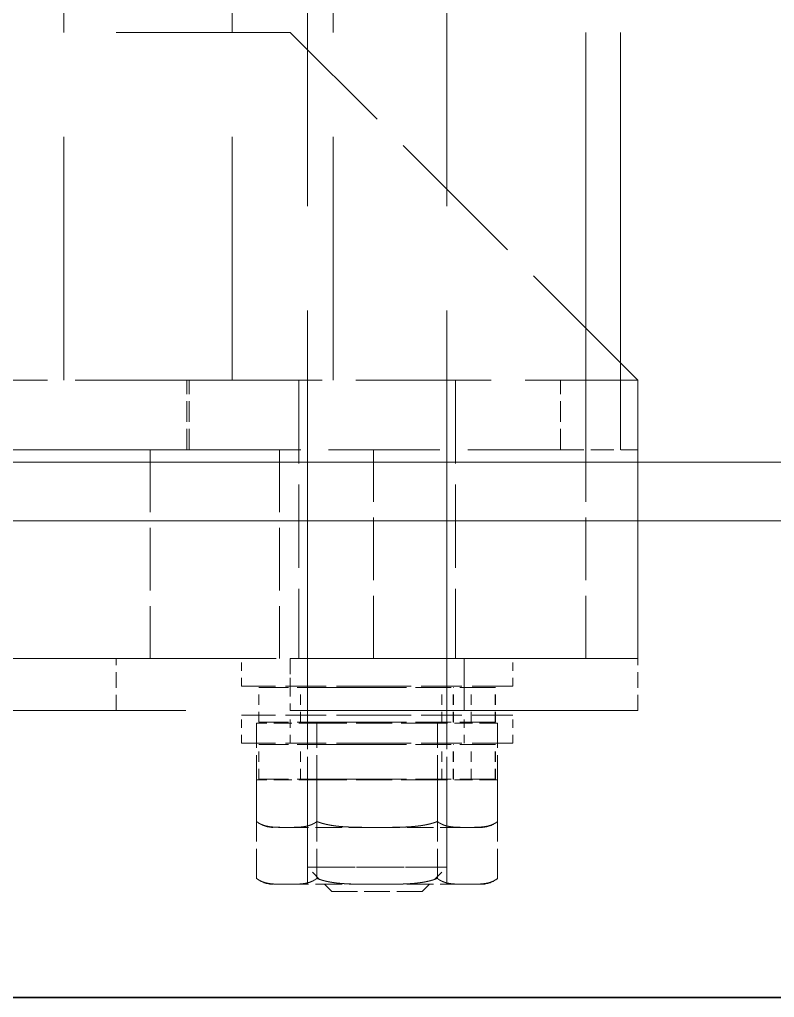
# Model space of a CAD drawing. Extents: x 23 to 587, y 4 to 413.
# Drawn here: x 333.52 to 344.37, y 88.35 to 102.41 of the extents above; entities that cross this region are included whole.
import ezdxf

# ---------------------------------------------------------------- set-up
doc = ezdxf.new("R2010")
doc.units = 0
doc.linetypes.add('DASHED', pattern=[15, 12, -3])
doc.layers.get('0').update_dxf_attribs({"lineweight": 13})

# ---------------------------------------------------------------- blocks, each defined once
blk = doc.blocks.new('BLOCK424')
at = {"color": 7, "linetype": 'DASHED', "lineweight": 13}
for p, q in [((464.89, 115.8), (464.89, 69.793)), ((468.89, 115.8), (468.89, 69.793)), ((472.89, 81.8), (472.89, 107.8)), ((473.89, 81.8), (473.89, 107.8)), ((457.888, 105.8), (457.888, 83.8)), ((457.888, 105.8), (457.888, 83.8)), ((462.723, 105.8), (462.723, 83.8)), ((462.723, 105.8), (462.723, 83.8)), ((465.624, 105.8), (465.624, 83.8)), ((465.624, 105.8), (465.624, 83.8)), ((294.39, 93.8), (464.39, 93.8)), ((361.99, 81.8), (466.79, 81.8)), ((-67.61, 79.759), (556.39, 79.759)), ((14.39, 75.8), (474.39, 75.8)), ((14.39, 75.8), (474.39, 75.8)), ((361.99, 75.8), (466.79, 75.8)), ((14.39, 74.3), (474.39, 74.3))]:
    blk.add_line(p, q, dxfattribs=at)
at = {"color": 7, "linetype": 'DASHED', "lineweight": 13, "ltscale": 0.353553}
blk.add_line((474.39, 83.8), (464.39, 93.8), dxfattribs=at)
at = {"color": 7, "linetype": 'DASHED', "lineweight": 13, "ltscale": 0.266794}
for p, q in [((461.416, 83.8), (450.744, 83.8)), ((461.492, 81.8), (472.164, 81.8))]:
    blk.add_line(p, q, dxfattribs=at)
at = {"color": 7, "linetype": 'DASHED', "lineweight": 13, "ltscale": 0.05}
for p, q in [((461.416, 81.8), (461.416, 83.8)), ((461.416, 81.8), (461.416, 83.8)), ((461.492, 81.8), (461.492, 83.8)), ((461.492, 81.8), (461.492, 83.8)), ((472.164, 81.8), (472.164, 83.8)), ((472.164, 81.8), (472.164, 83.8)), ((474.39, 83.8), (474.39, 81.8)), ((474.39, 83.8), (474.39, 81.8))]:
    blk.add_line(p, q, dxfattribs=at)
at = {"color": 7, "linetype": 'DASHED', "lineweight": 13, "ltscale": 0.32435}
blk.add_line((461.416, 83.8), (474.39, 83.8), dxfattribs=at)
at = {"color": 7, "linetype": 'DASHED', "lineweight": 13, "ltscale": 0.2}
for p, q in [((464.64, 83.8), (464.64, 75.8)), ((464.64, 83.8), (464.64, 75.8)), ((469.14, 83.8), (469.14, 75.8)), ((469.14, 83.8), (469.14, 75.8)), ((474.39, 75.8), (474.39, 83.8))]:
    blk.add_line(p, q, dxfattribs=at)
at = {"color": 7, "linetype": 'DASHED', "lineweight": 13, "ltscale": 0.15}
for p, q in [((460.371, 81.8), (460.371, 75.8)), ((464.084, 81.8), (464.084, 75.8)), ((466.79, 75.8), (466.79, 81.8)), ((466.79, 75.8), (466.79, 81.8)), ((472.89, 75.8), (472.89, 81.8)), ((474.39, 75.8), (474.39, 81.8))]:
    blk.add_line(p, q, dxfattribs=at)
at = {"color": 7, "linetype": 'DASHED', "lineweight": 13, "ltscale": 0.05565}
blk.add_line((472.164, 81.8), (474.39, 81.8), dxfattribs=at)
at = {"color": 7, "lineweight": 13}
for p, q in [((-67.61, 81.441), (556.39, 81.441)), ((-67.61, 79.759), (556.39, 79.759))]:
    blk.add_line(p, q, dxfattribs=at)
at = {"color": 7, "linetype": 'DASHED', "lineweight": 13, "ltscale": 0.0375}
for p, q in [((459.39, 74.3), (459.39, 75.8)), ((464.39, 75.8), (464.39, 74.3)), ((469.39, 74.3), (469.39, 75.8)), ((469.39, 75.8), (469.39, 74.3)), ((474.39, 74.3), (474.39, 75.8))]:
    blk.add_line(p, q, dxfattribs=at)
at = {"color": 7, "linetype": 'DASHED', "lineweight": 13, "ltscale": 0.02}
for p, q in [((462.99, 75), (462.99, 75.8)), ((464.39, 75), (464.39, 75.8)), ((469.39, 75), (469.39, 75.8)), ((470.79, 75), (470.79, 75.8)), ((462.99, 73.363), (462.99, 74.163)), ((464.39, 73.363), (464.39, 74.163)), ((469.39, 73.363), (469.39, 74.163)), ((470.79, 73.363), (470.79, 74.163))]:
    blk.add_line(p, q, dxfattribs=at)
at = {"color": 7, "linetype": 'DASHED', "lineweight": 13, "ltscale": 0.19}
blk.add_line((474.39, 75.8), (466.79, 75.8), dxfattribs=at)
at = {"color": 7, "linetype": 'DASHED', "lineweight": 13, "ltscale": 0.0975}
for p, q in [((466.89, 75), (462.99, 75)), ((470.79, 75), (466.89, 75)), ((466.89, 74.163), (462.99, 74.163)), ((470.79, 74.163), (466.89, 74.163)), ((466.89, 73.363), (462.99, 73.363)), ((470.79, 73.363), (466.89, 73.363))]:
    blk.add_line(p, q, dxfattribs=at)
at = {"color": 7, "linetype": 'DASHED', "lineweight": 13, "ltscale": 0.085}
for p, q in [((466.89, 74.962), (463.49, 74.962)), ((470.29, 74.962), (466.89, 74.962)), ((466.89, 73.962), (463.49, 73.962)), ((470.29, 73.962), (466.89, 73.962)), ((466.89, 73.325), (463.49, 73.325)), ((470.29, 73.325), (466.89, 73.325)), ((466.89, 72.325), (463.49, 72.325)), ((470.29, 72.325), (466.89, 72.325))]:
    blk.add_line(p, q, dxfattribs=at)
at = {"color": 7, "linetype": 'DASHED', "lineweight": 13, "ltscale": 0.025}
for p, q in [((463.49, 73.962), (463.49, 74.962)), ((464.69, 73.962), (464.69, 74.962)), ((468.752, 73.962), (468.752, 74.962)), ((469.079, 73.962), (469.079, 74.962)), ((469.09, 73.962), (469.09, 74.962)), ((469.597, 73.962), (469.597, 74.962)), ((470.283, 73.962), (470.283, 74.962)), ((470.29, 73.962), (470.29, 74.962)), ((463.49, 72.325), (463.49, 73.325)), ((464.69, 72.325), (464.69, 73.325)), ((468.752, 72.325), (468.752, 73.325)), ((469.079, 72.325), (469.079, 73.325)), ((469.09, 72.325), (469.09, 73.325)), ((469.597, 72.325), (469.597, 73.325)), ((470.283, 72.325), (470.283, 73.325)), ((470.29, 72.325), (470.29, 73.325))]:
    blk.add_line(p, q, dxfattribs=at)
at = {"color": 7, "linetype": 'DASHED', "lineweight": 13, "ltscale": 0.067568}
for p, q in [((467.393, 74.962), (464.69, 74.962)), ((467.393, 73.962), (464.69, 73.962)), ((467.393, 73.325), (464.69, 73.325)), ((467.393, 72.325), (464.69, 72.325))]:
    blk.add_line(p, q, dxfattribs=at)
at = {"color": 7, "linetype": 'DASHED', "lineweight": 13, "ltscale": 0.00026369}
for p, q in [((469.09, 74.962), (469.079, 74.962)), ((469.09, 73.962), (469.079, 73.962)), ((469.09, 73.325), (469.079, 73.325)), ((469.09, 72.325), (469.079, 72.325))]:
    blk.add_line(p, q, dxfattribs=at)
at = {"color": 7, "linetype": 'DASHED', "lineweight": 13, "ltscale": 0.043301}
for p, q in [((465.158, 73.94), (463.426, 73.94)), ((470.354, 73.94), (468.622, 73.94)), ((465.158, 72.303), (463.426, 72.303)), ((470.354, 72.303), (468.622, 72.303))]:
    blk.add_line(p, q, dxfattribs=at)
at = {"color": 7, "linetype": 'DASHED', "lineweight": 13, "ltscale": 0.070753}
for p, q in [((463.426, 71.109), (463.426, 73.94)), ((465.158, 71.109), (465.158, 73.94)), ((465.158, 71.109), (465.158, 73.94)), ((468.622, 71.109), (468.622, 73.94)), ((468.622, 71.109), (468.622, 73.94)), ((470.354, 71.109), (470.354, 73.94)), ((463.426, 69.473), (463.426, 72.303)), ((465.158, 69.473), (465.158, 72.303)), ((465.158, 69.473), (465.158, 72.303)), ((468.622, 69.473), (468.622, 72.303)), ((468.622, 69.473), (468.622, 72.303)), ((470.354, 69.473), (470.354, 72.303))]:
    blk.add_line(p, q, dxfattribs=at)
at = {"color": 7, "linetype": 'DASHED', "lineweight": 13, "ltscale": 0.075}
for p, q in [((464.89, 70.94), (464.89, 73.94)), ((468.89, 70.94), (468.89, 73.94)), ((464.89, 69.303), (464.89, 72.303)), ((468.89, 69.303), (468.89, 72.303))]:
    blk.add_line(p, q, dxfattribs=at)
at = {"color": 7, "linetype": 'DASHED', "lineweight": 13, "ltscale": 0.086603}
for p, q in [((468.622, 73.94), (465.158, 73.94)), ((468.622, 72.303), (465.158, 72.303))]:
    blk.add_line(p, q, dxfattribs=at)
at = {"color": 7, "linetype": 'DASHED', "lineweight": 13, "ltscale": 0.009181}
for p, q in [((464.257, 70.94), (463.89, 70.94)), ((464.257, 69.303), (463.89, 69.303))]:
    blk.add_line(p, q, dxfattribs=at)
at = {"color": 7, "linetype": 'DASHED', "lineweight": 13, "ltscale": 0.000884856}
for p, q in [((464.292, 70.94), (464.257, 70.94)), ((464.292, 69.303), (464.257, 69.303))]:
    blk.add_line(p, q, dxfattribs=at)
at = {"color": 7, "linetype": 'DASHED', "lineweight": 13, "ltscale": 0.064059}
for p, q in [((466.854, 70.94), (464.292, 70.94)), ((466.854, 69.303), (464.292, 69.303))]:
    blk.add_line(p, q, dxfattribs=at)
at = {"color": 7, "linetype": 'DASHED', "lineweight": 13, "ltscale": 0.000892507}
for p, q in [((466.854, 70.94), (466.89, 70.94)), ((466.854, 69.303), (466.89, 69.303))]:
    blk.add_line(p, q, dxfattribs=at)
at = {"color": 7, "linetype": 'DASHED', "lineweight": 13, "ltscale": 0.000889642}
for p, q in [((466.89, 70.94), (466.926, 70.94)), ((466.89, 69.303), (466.926, 69.303))]:
    blk.add_line(p, q, dxfattribs=at)
at = {"color": 7, "linetype": 'DASHED', "lineweight": 13, "ltscale": 0.063612}
for p, q in [((469.47, 70.94), (466.926, 70.94)), ((469.47, 69.303), (466.926, 69.303))]:
    blk.add_line(p, q, dxfattribs=at)
at = {"color": 7, "linetype": 'DASHED', "lineweight": 13, "ltscale": 0.000446176}
for p, q in [((469.47, 70.94), (469.488, 70.94)), ((469.47, 69.303), (469.488, 69.303))]:
    blk.add_line(p, q, dxfattribs=at)
at = {"color": 7, "linetype": 'DASHED', "lineweight": 13, "ltscale": 0.000444899}
for p, q in [((469.488, 70.94), (469.506, 70.94)), ((469.488, 69.303), (469.506, 69.303))]:
    blk.add_line(p, q, dxfattribs=at)
at = {"color": 7, "linetype": 'DASHED', "lineweight": 13, "ltscale": 0.009608}
for p, q in [((469.89, 70.94), (469.506, 70.94)), ((469.89, 69.303), (469.506, 69.303))]:
    blk.add_line(p, q, dxfattribs=at)
at = {"color": 7, "linetype": 'DASHED', "lineweight": 13, "ltscale": 0.093879}
for p, q in [((464.89, 69.793), (468.645, 69.793)), ((465.135, 69.793), (468.89, 69.793))]:
    blk.add_line(p, q, dxfattribs=at)
at = {"color": 7, "linetype": 'DASHED', "lineweight": 13, "ltscale": 0.024749}
for p, q in [((465.59, 69.093), (464.89, 69.793)), ((468.19, 69.093), (468.89, 69.793))]:
    blk.add_line(p, q, dxfattribs=at)
at = {"color": 7, "linetype": 'DASHED', "lineweight": 13, "ltscale": 0.061021}
blk.add_line((465.59, 69.093), (468.031, 69.093), dxfattribs=at)
at = {"color": 7, "linetype": 'DASHED', "lineweight": 13, "ltscale": 0.003979}
blk.add_line((468.031, 69.093), (468.19, 69.093), dxfattribs=at)
at = {"color": 7, "lineweight": 35}
blk.add_line((-67.61, 66.05), (556.39, 66.05), dxfattribs=at)
at = {"color": 7, "linetype": 'DASHED', "lineweight": 13}
for centre, start, end in [((463.912, 71.719), 231.4153, 268.3736), ((469.868, 71.719), 271.6264, 308.5847), ((463.912, 70.082), 231.4153, 268.3736), ((469.868, 70.082), 271.6264, 308.5847)]:
    blk.add_arc(centre, 0.78, start, end, dxfattribs=at)
for points, knots in [([(464.257, 70.94), (464.187, 70.94), (464.118, 70.94), (464.048, 70.941), (463.919, 70.945), (463.788, 70.96), (463.728, 70.97), (463.63, 70.995), (463.534, 71.038), (463.497, 71.058), (463.461, 71.081), (463.426, 71.109)], [0, 0, 0, 0, 0, 0, 0.975988, 0.975988, 0.975988, 1.808297, 1.808297, 1.808297, 2.320107, 2.320107, 2.320107, 2.320107, 2.320107, 2.320107]), ([(464.274, 70.94), (464.209, 70.94), (464.143, 70.94), (464.077, 70.94), (463.949, 70.943), (463.821, 70.955), (463.758, 70.964), (463.654, 70.987), (463.549, 71.03), (463.507, 71.051), (463.466, 71.077), (463.426, 71.109)], [2.471632, 2.471632, 2.471632, 2.471632, 2.471632, 2.471632, 3.399537, 3.399537, 3.399537, 4.257277, 4.257277, 4.257277, 4.84271, 4.84271, 4.84271, 4.84271, 4.84271, 4.84271]), ([(464.292, 70.94), (464.361, 70.94), (464.431, 70.94), (464.5, 70.94), (464.631, 70.943), (464.763, 70.955), (464.825, 70.964), (464.93, 70.987), (465.034, 71.03), (465.076, 71.051), (465.118, 71.077), (465.158, 71.109)], [0.099738, 0.099738, 0.099738, 0.099738, 0.099738, 0.099738, 1.076526, 1.076526, 1.076526, 1.934266, 1.934266, 1.934266, 2.519699, 2.519699, 2.519699, 2.519699, 2.519699, 2.519699]), ([(465.158, 71.109), (465.118, 71.077), (465.076, 71.051), (465.034, 71.03), (464.93, 70.987), (464.825, 70.964), (464.763, 70.955), (464.635, 70.943), (464.507, 70.94), (464.441, 70.94), (464.375, 70.94), (464.31, 70.94)], [0, 0, 0, 0, 0, 0, 0.585428, 0.585428, 0.585428, 1.443158, 1.443158, 1.443158, 2.370884, 2.370884, 2.370884, 2.370884, 2.370884, 2.370884]), ([(465.158, 71.109), (465.238, 71.077), (465.321, 71.051), (465.405, 71.03), (465.613, 70.987), (465.823, 70.964), (465.947, 70.955), (466.205, 70.943), (466.46, 70.94), (466.592, 70.94), (466.723, 70.94), (466.854, 70.94)], [0, 0, 0, 0, 0, 0, 0.585428, 0.585428, 0.585428, 1.443158, 1.443158, 1.443158, 2.370884, 2.370884, 2.370884, 2.370884, 2.370884, 2.370884]), ([(466.854, 70.94), (466.723, 70.94), (466.592, 70.94), (466.46, 70.94), (466.205, 70.943), (465.947, 70.955), (465.823, 70.964), (465.613, 70.987), (465.405, 71.03), (465.321, 71.051), (465.238, 71.077), (465.158, 71.109)], [2.471632, 2.471632, 2.471632, 2.471632, 2.471632, 2.471632, 3.399537, 3.399537, 3.399537, 4.257277, 4.257277, 4.257277, 4.84271, 4.84271, 4.84271, 4.84271, 4.84271, 4.84271]), ([(466.926, 70.94), (467.057, 70.94), (467.188, 70.94), (467.32, 70.94), (467.575, 70.943), (467.833, 70.955), (467.957, 70.964), (468.167, 70.987), (468.375, 71.03), (468.459, 71.051), (468.542, 71.077), (468.622, 71.109)], [2.471632, 2.471632, 2.471632, 2.471632, 2.471632, 2.471632, 3.399537, 3.399537, 3.399537, 4.257277, 4.257277, 4.257277, 4.84271, 4.84271, 4.84271, 4.84271, 4.84271, 4.84271]), ([(468.622, 71.109), (468.542, 71.077), (468.459, 71.051), (468.375, 71.03), (468.167, 70.987), (467.957, 70.964), (467.833, 70.955), (467.575, 70.943), (467.32, 70.94), (467.188, 70.94), (467.057, 70.94), (466.926, 70.94)], [0, 0, 0, 0, 0, 0, 0.585428, 0.585428, 0.585428, 1.443158, 1.443158, 1.443158, 2.370884, 2.370884, 2.370884, 2.370884, 2.370884, 2.370884]), ([(468.622, 71.109), (468.662, 71.077), (468.704, 71.051), (468.746, 71.03), (468.85, 70.987), (468.955, 70.964), (469.017, 70.955), (469.145, 70.943), (469.273, 70.94), (469.339, 70.94), (469.405, 70.94), (469.47, 70.94)], [0, 0, 0, 0, 0, 0, 0.585428, 0.585428, 0.585428, 1.443158, 1.443158, 1.443158, 2.370884, 2.370884, 2.370884, 2.370884, 2.370884, 2.370884]), ([(469.488, 70.94), (469.419, 70.94), (469.349, 70.94), (469.28, 70.94), (469.149, 70.943), (469.017, 70.955), (468.955, 70.964), (468.85, 70.987), (468.746, 71.03), (468.704, 71.051), (468.662, 71.077), (468.622, 71.109)], [0.099738, 0.099738, 0.099738, 0.099738, 0.099738, 0.099738, 1.076526, 1.076526, 1.076526, 1.934266, 1.934266, 1.934266, 2.519699, 2.519699, 2.519699, 2.519699, 2.519699, 2.519699]), ([(469.506, 70.94), (469.572, 70.94), (469.637, 70.94), (469.703, 70.94), (469.831, 70.943), (469.96, 70.955), (470.022, 70.964), (470.127, 70.987), (470.231, 71.03), (470.273, 71.051), (470.314, 71.077), (470.354, 71.109)], [2.471632, 2.471632, 2.471632, 2.471632, 2.471632, 2.471632, 3.399537, 3.399537, 3.399537, 4.257277, 4.257277, 4.257277, 4.84271, 4.84271, 4.84271, 4.84271, 4.84271, 4.84271]), ([(469.524, 70.94), (469.593, 70.94), (469.662, 70.94), (469.732, 70.941), (469.861, 70.945), (469.992, 70.96), (470.052, 70.97), (470.15, 70.995), (470.246, 71.038), (470.283, 71.058), (470.319, 71.081), (470.354, 71.109)], [0, 0, 0, 0, 0, 0, 0.975988, 0.975988, 0.975988, 1.808297, 1.808297, 1.808297, 2.320107, 2.320107, 2.320107, 2.320107, 2.320107, 2.320107]), ([(464.257, 69.303), (464.187, 69.303), (464.118, 69.303), (464.048, 69.304), (463.919, 69.308), (463.788, 69.323), (463.728, 69.333), (463.63, 69.358), (463.534, 69.401), (463.497, 69.421), (463.461, 69.445), (463.426, 69.473)], [0, 0, 0, 0, 0, 0, 0.975988, 0.975988, 0.975988, 1.808297, 1.808297, 1.808297, 2.320107, 2.320107, 2.320107, 2.320107, 2.320107, 2.320107]), ([(464.274, 69.303), (464.209, 69.303), (464.143, 69.303), (464.077, 69.304), (463.949, 69.307), (463.821, 69.319), (463.758, 69.327), (463.654, 69.35), (463.549, 69.393), (463.507, 69.414), (463.466, 69.441), (463.426, 69.473)], [2.471632, 2.471632, 2.471632, 2.471632, 2.471632, 2.471632, 3.399537, 3.399537, 3.399537, 4.257277, 4.257277, 4.257277, 4.84271, 4.84271, 4.84271, 4.84271, 4.84271, 4.84271]), ([(464.292, 69.303), (464.361, 69.303), (464.431, 69.303), (464.5, 69.304), (464.631, 69.306), (464.763, 69.319), (464.825, 69.327), (464.93, 69.35), (465.034, 69.393), (465.076, 69.414), (465.118, 69.441), (465.158, 69.473)], [0.099738, 0.099738, 0.099738, 0.099738, 0.099738, 0.099738, 1.076526, 1.076526, 1.076526, 1.934266, 1.934266, 1.934266, 2.519699, 2.519699, 2.519699, 2.519699, 2.519699, 2.519699]), ([(465.158, 69.473), (465.118, 69.441), (465.076, 69.414), (465.034, 69.393), (464.93, 69.35), (464.825, 69.327), (464.763, 69.319), (464.635, 69.307), (464.507, 69.304), (464.441, 69.303), (464.375, 69.303), (464.31, 69.303)], [0, 0, 0, 0, 0, 0, 0.585428, 0.585428, 0.585428, 1.443158, 1.443158, 1.443158, 2.370884, 2.370884, 2.370884, 2.370884, 2.370884, 2.370884]), ([(465.158, 69.473), (465.238, 69.441), (465.321, 69.414), (465.405, 69.393), (465.613, 69.35), (465.823, 69.327), (465.947, 69.319), (466.205, 69.307), (466.46, 69.304), (466.592, 69.303), (466.723, 69.303), (466.854, 69.303)], [0, 0, 0, 0, 0, 0, 0.585428, 0.585428, 0.585428, 1.443158, 1.443158, 1.443158, 2.370884, 2.370884, 2.370884, 2.370884, 2.370884, 2.370884]), ([(466.854, 69.303), (466.723, 69.303), (466.592, 69.303), (466.46, 69.304), (466.205, 69.307), (465.947, 69.319), (465.823, 69.327), (465.613, 69.35), (465.405, 69.393), (465.321, 69.414), (465.238, 69.441), (465.158, 69.473)], [2.471632, 2.471632, 2.471632, 2.471632, 2.471632, 2.471632, 3.399537, 3.399537, 3.399537, 4.257277, 4.257277, 4.257277, 4.84271, 4.84271, 4.84271, 4.84271, 4.84271, 4.84271]), ([(466.926, 69.303), (467.057, 69.303), (467.188, 69.303), (467.32, 69.304), (467.575, 69.307), (467.833, 69.319), (467.957, 69.327), (468.167, 69.35), (468.375, 69.393), (468.459, 69.414), (468.542, 69.441), (468.622, 69.473)], [2.471632, 2.471632, 2.471632, 2.471632, 2.471632, 2.471632, 3.399537, 3.399537, 3.399537, 4.257277, 4.257277, 4.257277, 4.84271, 4.84271, 4.84271, 4.84271, 4.84271, 4.84271]), ([(468.622, 69.473), (468.542, 69.441), (468.459, 69.414), (468.375, 69.393), (468.167, 69.35), (467.957, 69.327), (467.833, 69.319), (467.575, 69.307), (467.32, 69.304), (467.188, 69.303), (467.057, 69.303), (466.926, 69.303)], [0, 0, 0, 0, 0, 0, 0.585428, 0.585428, 0.585428, 1.443158, 1.443158, 1.443158, 2.370884, 2.370884, 2.370884, 2.370884, 2.370884, 2.370884]), ([(468.622, 69.473), (468.662, 69.441), (468.704, 69.414), (468.746, 69.393), (468.85, 69.35), (468.955, 69.327), (469.017, 69.319), (469.145, 69.307), (469.273, 69.304), (469.339, 69.303), (469.405, 69.303), (469.47, 69.303)], [0, 0, 0, 0, 0, 0, 0.585428, 0.585428, 0.585428, 1.443158, 1.443158, 1.443158, 2.370884, 2.370884, 2.370884, 2.370884, 2.370884, 2.370884]), ([(469.488, 69.303), (469.419, 69.303), (469.349, 69.303), (469.28, 69.304), (469.149, 69.306), (469.017, 69.319), (468.955, 69.327), (468.85, 69.35), (468.746, 69.393), (468.704, 69.414), (468.662, 69.441), (468.622, 69.473)], [0.099738, 0.099738, 0.099738, 0.099738, 0.099738, 0.099738, 1.076526, 1.076526, 1.076526, 1.934266, 1.934266, 1.934266, 2.519699, 2.519699, 2.519699, 2.519699, 2.519699, 2.519699]), ([(469.506, 69.303), (469.572, 69.303), (469.637, 69.303), (469.703, 69.304), (469.831, 69.307), (469.96, 69.319), (470.022, 69.327), (470.127, 69.35), (470.231, 69.393), (470.273, 69.414), (470.314, 69.441), (470.354, 69.473)], [2.471632, 2.471632, 2.471632, 2.471632, 2.471632, 2.471632, 3.399537, 3.399537, 3.399537, 4.257277, 4.257277, 4.257277, 4.84271, 4.84271, 4.84271, 4.84271, 4.84271, 4.84271]), ([(469.524, 69.303), (469.593, 69.303), (469.662, 69.303), (469.732, 69.304), (469.861, 69.308), (469.992, 69.323), (470.052, 69.333), (470.15, 69.358), (470.246, 69.401), (470.283, 69.421), (470.319, 69.445), (470.354, 69.473)], [0, 0, 0, 0, 0, 0, 0.975988, 0.975988, 0.975988, 1.808297, 1.808297, 1.808297, 2.320107, 2.320107, 2.320107, 2.320107, 2.320107, 2.320107])]:
    blk.add_open_spline(points, degree=5, knots=knots, dxfattribs=at)

msp = doc.modelspace()

# ---------------------------------------------------------------- block references
at = {"lineweight": 0, "xscale": 0.5, "yscale": 0.5, "zscale": 0.5}
msp.add_blockref('BLOCK424', (105.216, 55.325), dxfattribs=at)

doc.saveas('drawing.dxf')
